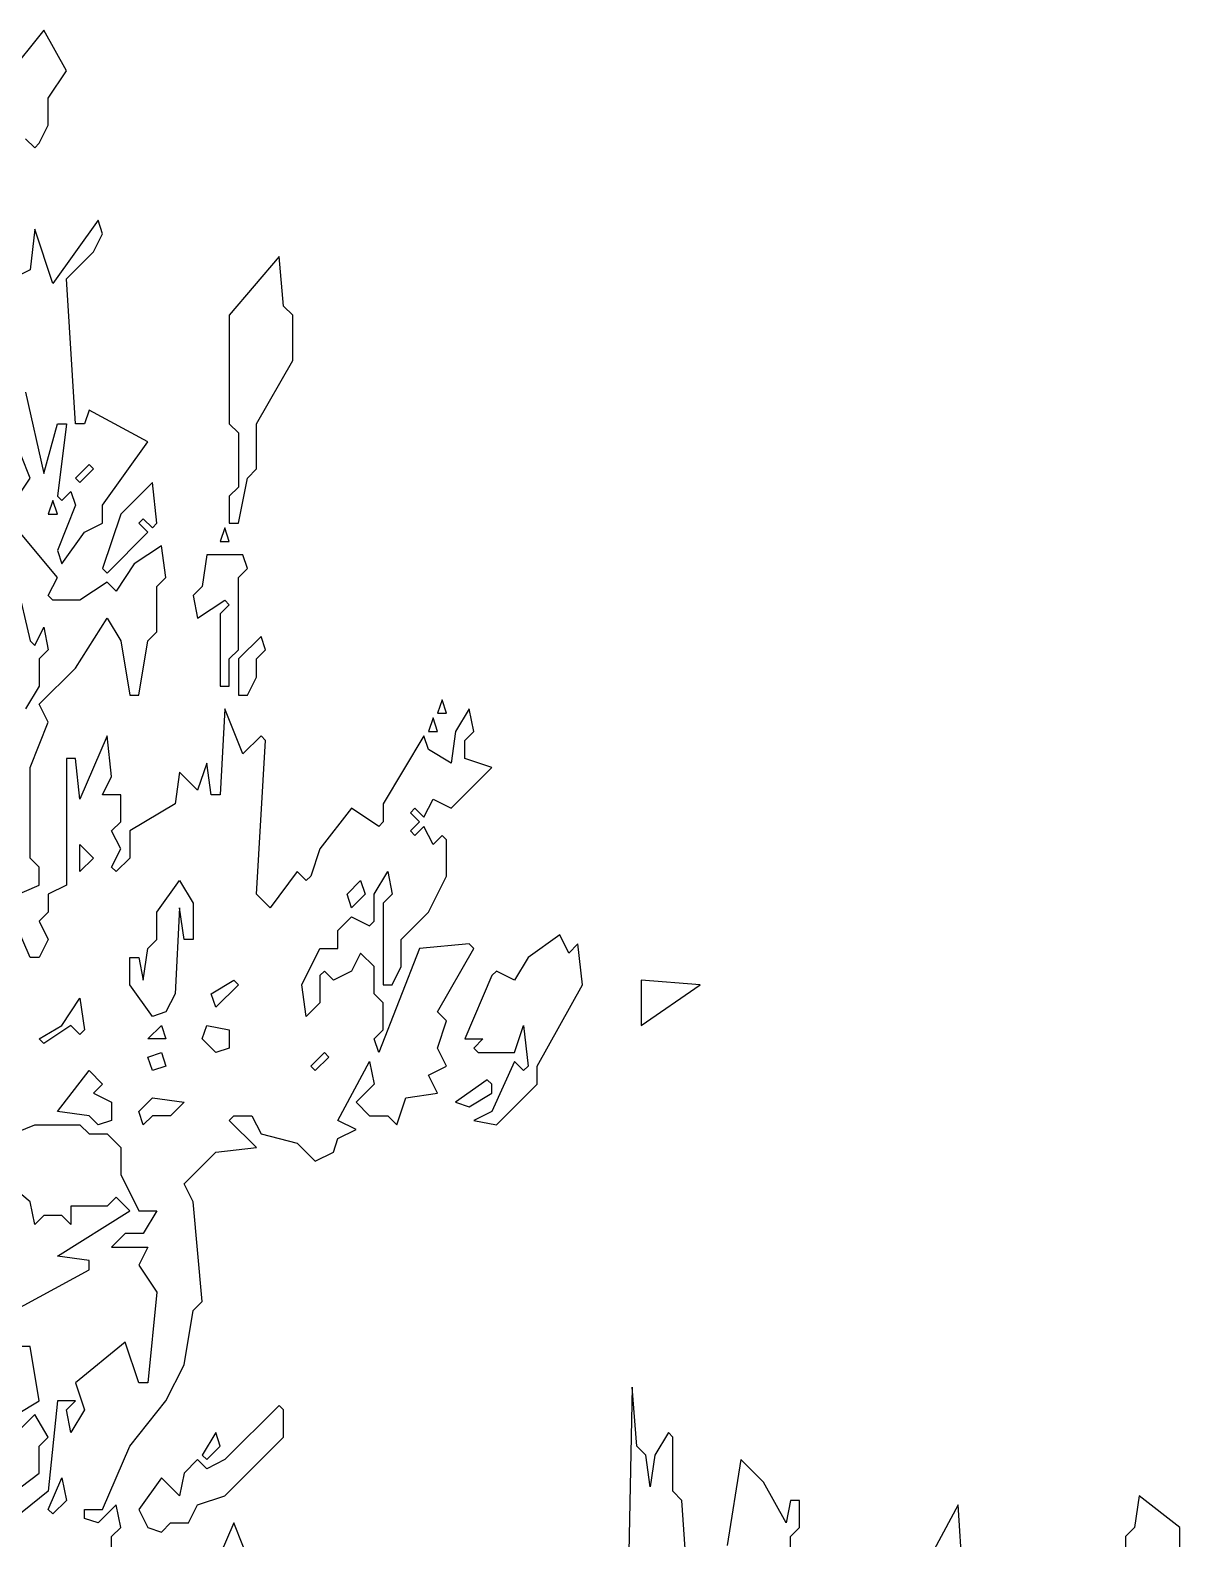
# Model space of a CAD drawing. Header units: millimetres. Extents: x -1921 to 1919, y -2 to 9002.
# Drawn here: x 897 to 1456, y 6767 to 7501 of the extents above; entities that cross this region are included whole.
import ezdxf

# ---------------------------------------------------------------- set-up
doc = ezdxf.new("R2010")
doc.units = ezdxf.units.MM
doc.layers.add('ALMOND-DRAW-PROFILE', color=7, linetype='Continuous', lineweight=25)

msp = doc.modelspace()

# ---------------------------------------------------------------- linework, layer by layer
at = {"layer": 'ALMOND-DRAW-PROFILE'}
for points in [[(894.92, 7447.9), (899.33, 7443.49), (901.53, 7445.69), (905.93, 7454.5), (905.93, 7467.71), (914.74, 7480.92), (903.73, 7500.73), (886.12, 7478.72)], [(894.92, 7324.61), (903.73, 7284.98), (910.33, 7309.2), (914.74, 7309.2), (910.33, 7273.97), (912.54, 7271.77), (916.94, 7276.17), (919.14, 7269.57), (910.33, 7247.55), (912.54, 7240.95), (923.54, 7256.36), (932.35, 7260.76), (932.35, 7269.57), (954.37, 7300.39), (925.75, 7315.8), (923.54, 7309.2), (919.14, 7309.2), (914.74, 7379.65), (927.95, 7392.86), (932.35, 7401.66), (930.15, 7408.27), (908.13, 7377.45), (899.33, 7403.86), (897.12, 7384.05), (888.32, 7379.65)], [(888.32, 7269.57), (897.12, 7282.78), (888.32, 7304.79)], [(886.12, 7078.03), (901.53, 7084.64), (901.53, 7093.44), (897.12, 7097.85), (897.12, 7141.88), (905.93, 7163.89), (901.53, 7172.7), (919.14, 7190.31), (934.55, 7214.53), (941.16, 7203.52), (945.56, 7177.1), (949.96, 7177.1), (954.37, 7203.52), (958.77, 7207.93), (958.77, 7229.94), (963.17, 7234.34), (960.97, 7249.76), (947.76, 7240.95), (938.95, 7227.74), (934.55, 7232.14), (921.34, 7223.34), (908.13, 7223.34), (905.93, 7225.54), (910.33, 7234.34), (888.32, 7260.76)], [(890.52, 7232.14), (897.12, 7203.52), (899.33, 7201.32), (903.73, 7210.13), (905.93, 7199.12), (901.53, 7194.72), (901.53, 7181.51), (894.92, 7170.5)], [(936.75, 6754.4), (936.75, 6767.61), (941.16, 6772.02), (938.95, 6783.02), (930.15, 6774.22), (923.54, 6776.42), (923.54, 6780.82), (932.35, 6780.82), (945.56, 6811.64), (963.17, 6833.66), (971.98, 6851.27), (976.38, 6877.69), (980.78, 6882.09), (976.38, 6930.53), (971.98, 6939.33), (987.39, 6954.75), (1007.2, 6956.95), (993.99, 6970.16), (996.2, 6972.36), (1005, 6972.36), (1009.4, 6963.55), (1027.02, 6959.15), (1035.82, 6950.34), (1044.63, 6954.75), (1046.83, 6961.35), (1055.64, 6965.75), (1046.83, 6970.16), (1062.24, 6998.78), (1064.44, 6987.77), (1055.64, 6978.96), (1062.24, 6972.36), (1071.05, 6972.36), (1075.45, 6967.95), (1079.85, 6981.16), (1095.27, 6983.37), (1090.86, 6992.17), (1099.67, 6996.58), (1095.27, 7005.38), (1099.67, 7018.59), (1095.27, 7022.99), (1112.88, 7053.82), (1110.68, 7056.02), (1086.46, 7053.82), (1066.65, 7003.18), (1064.44, 7009.78), (1068.85, 7014.19), (1068.85, 7027.4), (1064.44, 7031.8), (1064.44, 7045.01), (1057.84, 7051.61), (1053.44, 7042.81), (1044.63, 7038.41), (1040.23, 7042.81), (1038.03, 7040.61), (1038.03, 7027.4), (1031.42, 7020.79), (1029.22, 7036.2), (1038.03, 7053.82), (1046.83, 7053.82), (1046.83, 7062.62), (1053.44, 7069.23), (1062.24, 7064.82), (1064.44, 7067.03), (1064.44, 7080.23), (1071.05, 7091.24), (1073.25, 7080.23), (1068.85, 7075.83), (1068.85, 7036.2), (1073.25, 7036.2), (1077.65, 7045.01), (1077.65, 7058.22), (1090.86, 7071.43), (1099.67, 7089.04), (1099.67, 7106.65), (1097.47, 7108.86), (1093.06, 7104.45), (1088.66, 7113.26), (1084.26, 7108.86), (1082.06, 7111.06), (1086.46, 7115.46), (1082.06, 7119.86), (1084.26, 7122.06), (1088.66, 7117.66), (1093.06, 7126.47), (1101.87, 7122.06), (1121.68, 7141.88), (1108.48, 7146.28), (1108.48, 7155.09), (1112.88, 7159.49), (1110.68, 7170.5), (1104.07, 7159.49), (1101.87, 7144.08), (1090.86, 7150.68), (1088.66, 7157.29), (1068.85, 7124.27), (1068.85, 7115.46), (1066.65, 7113.26), (1053.44, 7122.06), (1038.03, 7102.25), (1033.62, 7089.04), (1031.42, 7086.84), (1027.02, 7091.24), (1013.81, 7073.63), (1007.2, 7080.23), (1011.61, 7155.09), (1009.4, 7157.29), (1000.6, 7148.48), (991.79, 7170.5), (989.59, 7128.67), (985.19, 7128.67), (982.99, 7144.08), (978.58, 7130.87), (969.78, 7139.68), (967.58, 7124.27), (945.56, 7111.06), (945.56, 7097.85), (938.95, 7091.24), (936.75, 7093.44), (941.16, 7102.25), (936.75, 7111.06), (941.16, 7115.46), (941.16, 7128.67), (932.35, 7128.67), (936.75, 7137.48), (934.55, 7157.29), (921.34, 7126.47), (919.14, 7146.28), (914.74, 7146.28), (914.74, 7084.64), (905.93, 7080.23), (905.93, 7071.43), (901.53, 7067.03), (905.93, 7058.22), (901.53, 7049.41), (897.12, 7049.41), (890.52, 7064.82)], [(877.31, 6959.15), (899.33, 6967.95), (921.34, 6967.95), (925.75, 6963.55), (934.55, 6963.55), (941.16, 6956.95), (941.16, 6943.74), (949.96, 6926.13), (958.77, 6926.13), (952.16, 6915.12), (943.36, 6915.12), (936.75, 6908.51), (954.37, 6908.51), (949.96, 6899.71), (958.77, 6886.5), (954.37, 6842.47), (949.96, 6842.47), (943.36, 6862.28), (919.14, 6842.47), (923.54, 6829.26), (916.94, 6818.25), (914.74, 6829.26), (919.14, 6833.66), (910.33, 6833.66), (905.93, 6789.63), (883.92, 6772.02)], [(877.31, 6871.09), (925.75, 6897.5), (925.75, 6901.91), (910.33, 6904.11), (945.56, 6926.13), (938.95, 6932.73), (934.55, 6928.33), (916.94, 6928.33), (916.94, 6919.52), (912.54, 6923.92), (903.73, 6923.92), (899.33, 6919.52), (897.12, 6930.53), (870.71, 6952.54)], [(890.52, 6827.05), (901.53, 6833.66), (897.12, 6860.08), (892.72, 6860.08)], [(1216.35, 6752.2), (1214.15, 6785.23), (1209.75, 6789.63), (1209.75, 6816.05), (1207.55, 6818.25), (1200.94, 6807.24), (1198.74, 6791.83), (1196.54, 6807.24), (1192.13, 6811.64), (1189.93, 6840.26), (1187.73, 6727.98)], [(883.92, 6785.23), (901.53, 6798.43), (901.53, 6811.64), (905.93, 6816.05), (899.33, 6827.05), (886.12, 6813.85)], [(1266.99, 6723.58), (1266.99, 6767.61), (1271.39, 6772.02), (1271.39, 6785.23), (1266.99, 6785.23), (1264.79, 6774.22), (1253.78, 6794.03), (1242.77, 6805.04), (1236.17, 6763.21)], [(1456.32, 6758.81), (1456.32, 6772.02), (1436.51, 6787.43), (1434.31, 6772.02), (1429.9, 6767.61), (1429.9, 6750)], [(1350.65, 6750), (1348.45, 6783.02), (1333.03, 6754.4)], [(1005, 6752.2), (996.2, 6774.22), (989.59, 6758.81)]]:
    msp.add_lwpolyline(points, dxfattribs=at)
for points in [[(993.99, 7260.76), (998.4, 7260.76), (1002.8, 7282.78), (1007.2, 7287.18), (1007.2, 7309.2), (1024.82, 7340.02), (1024.82, 7362.04), (1020.41, 7366.44), (1018.21, 7390.66), (993.99, 7362.04), (993.99, 7309.2), (998.4, 7304.79), (998.4, 7278.38), (993.99, 7273.97)], [(921.34, 7280.58), (919.14, 7282.78), (925.75, 7289.38), (927.95, 7287.18)], [(932.35, 7238.75), (934.55, 7236.55), (954.37, 7256.36), (949.96, 7260.76), (952.16, 7262.96), (956.57, 7258.56), (958.77, 7260.76), (956.57, 7280.58), (941.16, 7265.17)], [(905.93, 7265.17), (910.33, 7265.17), (908.13, 7271.77)], [(989.59, 7251.96), (993.99, 7251.96), (991.79, 7258.56)], [(989.59, 7181.51), (993.99, 7181.51), (993.99, 7194.72), (998.4, 7199.12), (998.4, 7234.34), (1002.8, 7238.75), (1000.6, 7245.35), (982.99, 7245.35), (980.78, 7229.94), (976.38, 7225.54), (978.58, 7214.53), (991.79, 7223.34), (993.99, 7221.14), (989.59, 7216.73)], [(998.4, 7177.1), (1002.8, 7177.1), (1007.2, 7185.91), (1007.2, 7194.72), (1011.61, 7199.12), (1009.4, 7205.72), (998.4, 7194.72)], [(1095.27, 7168.3), (1099.67, 7168.3), (1097.47, 7174.9)], [(1090.86, 7159.49), (1095.27, 7159.49), (1093.06, 7166.1)], [(921.34, 7091.24), (921.34, 7104.45), (927.95, 7097.85)], [(956.57, 7020.79), (945.56, 7036.2), (945.56, 7049.41), (949.96, 7049.41), (952.16, 7038.41), (954.37, 7053.82), (958.77, 7058.22), (958.77, 7071.43), (969.78, 7086.84), (976.38, 7075.83), (976.38, 7058.22), (971.98, 7058.22), (969.78, 7073.63), (967.58, 7031.8), (963.17, 7022.99)], [(1053.44, 7073.63), (1051.23, 7080.23), (1057.84, 7086.84), (1060.04, 7080.23)], [(1112.88, 6970.16), (1123.89, 6967.95), (1143.7, 6987.77), (1143.7, 6996.58), (1165.72, 7036.2), (1163.51, 7056.02), (1159.11, 7051.61), (1154.71, 7060.42), (1139.3, 7049.41), (1132.69, 7038.41), (1123.89, 7042.81), (1121.68, 7040.61), (1108.48, 7009.78), (1117.28, 7009.78), (1112.88, 7005.38), (1115.08, 7003.18), (1132.69, 7003.18), (1137.1, 7016.39), (1139.3, 6996.58), (1137.1, 6994.37), (1132.69, 6998.78), (1121.68, 6974.56)], [(987.39, 7025.2), (985.19, 7031.8), (996.2, 7038.41), (998.4, 7036.2)], [(1194.34, 7016.39), (1222.96, 7036.2), (1194.34, 7038.41)], [(903.73, 7007.58), (901.53, 7009.78), (912.54, 7016.39), (921.34, 7029.6), (923.54, 7014.19), (921.34, 7011.99), (916.94, 7016.39)], [(954.37, 7009.78), (960.97, 7016.39), (963.17, 7009.78)], [(987.39, 7003.18), (980.78, 7009.78), (982.99, 7016.39), (993.99, 7014.19), (993.99, 7005.38)], [(956.57, 6994.37), (954.37, 7000.98), (960.97, 7003.18), (963.17, 6996.58)], [(1035.82, 6994.37), (1033.62, 6996.58), (1040.23, 7003.18), (1042.43, 7000.98)], [(930.15, 6967.95), (925.75, 6972.36), (910.33, 6974.56), (925.75, 6994.37), (932.35, 6987.77), (927.95, 6983.37), (936.75, 6978.96), (936.75, 6970.16)], [(1104.07, 6978.96), (1110.68, 6976.76), (1121.68, 6983.37), (1121.68, 6987.77), (1119.48, 6989.97)], [(952.16, 6967.95), (949.96, 6974.56), (956.57, 6981.16), (971.98, 6978.96), (965.37, 6972.36), (956.57, 6972.36)], [(954.37, 6772.02), (960.97, 6769.81), (965.37, 6774.22), (974.18, 6774.22), (978.58, 6783.02), (991.79, 6787.43), (1020.41, 6816.05), (1020.41, 6829.26), (1018.21, 6831.46), (991.79, 6805.04), (982.99, 6800.64), (978.58, 6805.04), (971.98, 6798.43), (969.78, 6787.43), (960.97, 6796.23), (949.96, 6780.82)], [(980.78, 6807.24), (982.99, 6805.04), (989.59, 6811.64), (987.39, 6818.25)], [(908.13, 6778.62), (905.93, 6780.82), (912.54, 6796.23), (914.74, 6785.23)]]:
    msp.add_lwpolyline(points, close=True, dxfattribs=at)

doc.saveas('drawing.dxf')
